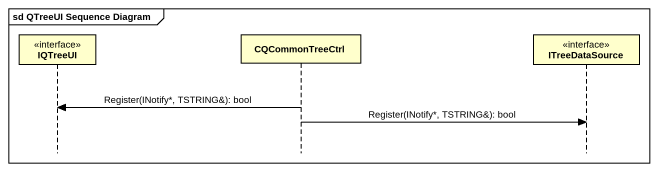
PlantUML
@startuml
mainframe sd QTreeUI Sequence Diagram
hide footbox
participant IQTreeUI <<interface>>
participant CQCommonTreeCtrl
participant ITreeDataSource <<interface>>

CQCommonTreeCtrl -> IQTreeUI : Register(INotify*, TSTRING&): bool
CQCommonTreeCtrl -> ITreeDataSource : Register(INotify*, TSTRING&): bool
@enduml
